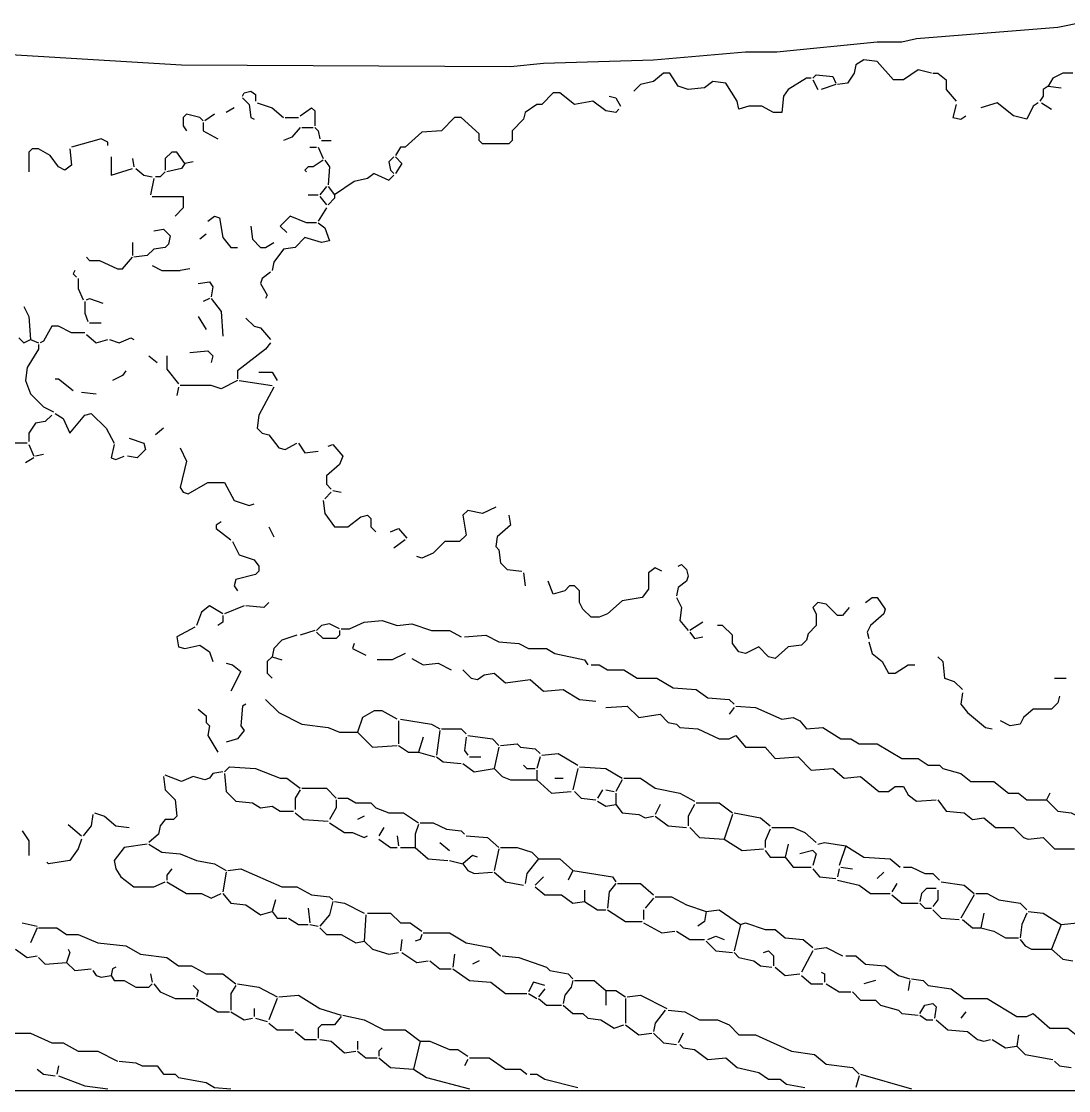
# Model space of a CAD drawing. Header units: millimetres. Extents: x 0 to 150953, y 0 to 85148.
# Drawn here: x 28579 to 47772, y 0 to 19600 of the extents above; entities that cross this region are included whole.
import ezdxf

# ---------------------------------------------------------------- set-up
doc = ezdxf.new("R2010")
doc.units = ezdxf.units.MM
doc.layers.add('ANNOTATION', color=3, linetype='Continuous')
doc.layers.add('LINEWORK', color=7, linetype='Continuous')

msp = doc.modelspace()

# ---------------------------------------------------------------- linework, layer by layer
at = {"layer": 'ANNOTATION'}
msp.add_lwpolyline([(0, 0), (150953, 0), (150953, 85148), (0, 85148)], close=True, dxfattribs=at)
at = {"layer": 'LINEWORK'}
for points in [[(22146, 19765), (23200, 19555), (24466, 19374), (24737, 19374), (24918, 19314), (26605, 19133), (26997, 19133), (27569, 19042), (31516, 18801), (37542, 18771), (38145, 18831), (40164, 18892), (41851, 19042), (42423, 19042), (44261, 19223), (44713, 19223), (44984, 19283), (47576, 19494), (48028, 19585)], [(45256, 18651), (45015, 18711), (44743, 18530), (44563, 18530), (44261, 18862), (44020, 18892), (43870, 18801), (43840, 18651), (43719, 18470), (43538, 18440)], [(43056, 18560), (42966, 18560), (42634, 18349), (42544, 18229), (42514, 17928), (42363, 17928), (42152, 18048), (41911, 18048), (41730, 17988), (41700, 18138), (41489, 18470), (41248, 18500), (41098, 18379), (40796, 18349), (40616, 18410), (40465, 18651), (40344, 18651), (40164, 18500), (39923, 18440), (39802, 18319)], [(43086, 18560), (43147, 18621), (43448, 18590), (43508, 18470)], [(45286, 18651), (45376, 18651), (45527, 18530), (45527, 18349), (45708, 18138)], [(47847, 18651), (47666, 18651), (47485, 18560), (47395, 18410)], [(43086, 18530), (43177, 18349)], [(43508, 18440), (43237, 18349)], [(32631, 18229), (32661, 18289), (32782, 18319), (32872, 18259), (32872, 18138)], [(39531, 17988), (39471, 17928), (39290, 17958), (39049, 18138), (38717, 18078), (38446, 18289), (38326, 18289), (38115, 18078), (38024, 18078), (37813, 17928), (37783, 17807), (37572, 17596), (37572, 17415), (37512, 17355), (37030, 17355), (36970, 17415), (36970, 17536), (36638, 17837), (36518, 17837), (36277, 17596), (35915, 17566), (35614, 17295), (35524, 17295), (35433, 17144)], [(39350, 18229), (39471, 18199), (39561, 18048)], [(47395, 18410), (47305, 18349), (47305, 18229), (47244, 18138)], [(47395, 18410), (47636, 18379)], [(32631, 18199), (32752, 18078)], [(32752, 18078), (32782, 17837), (32842, 17807)], [(32902, 18108), (33173, 18018), (33384, 17837)], [(45708, 18078), (45647, 17837), (45798, 17807), (45888, 17867)], [(47214, 18108), (47124, 18048), (47003, 17807), (46762, 17867), (46461, 18108), (46160, 18018)], [(47274, 18108), (47455, 17988)], [(31908, 17777), (31848, 17837), (31607, 17897), (31546, 17837), (31546, 17686), (31607, 17596)], [(32119, 17897), (31938, 17777)], [(32480, 18018), (32330, 17928)], [(33414, 17837), (33656, 17837)], [(33686, 17867), (33897, 18018), (33957, 17958), (33957, 17686)], [(31908, 17747), (31908, 17596), (32179, 17445)], [(33686, 17656), (33535, 17476), (33384, 17415)], [(33716, 17656), (33927, 17656)], [(33957, 17656), (34017, 17596), (34047, 17445)], [(30160, 17325), (30160, 17385), (30040, 17445), (29498, 17295)], [(29467, 17265), (29498, 16963), (29377, 16873), (29256, 16933), (29106, 17144), (28895, 17265), (28774, 17265), (28714, 17204), (28714, 16843)], [(33866, 17295), (33987, 17295)], [(34017, 17295), (34107, 17084)], [(34077, 17415), (34258, 17415)], [(30221, 17114), (30221, 16783), (30612, 16903)], [(30612, 17084), (30642, 16933)], [(31577, 16993), (31426, 17204), (31335, 17204), (31215, 17084), (31215, 16873)], [(34107, 17054), (33927, 16933), (33836, 16933), (33776, 16873), (33806, 16843)], [(34138, 17054), (34228, 16933), (34198, 16602)], [(35403, 17114), (35313, 17024), (35343, 16873), (35403, 16813)], [(35433, 17114), (35554, 16993), (35433, 16813)], [(30673, 16903), (30823, 16783), (30974, 16752)], [(31577, 16993), (31516, 16903), (31245, 16843)], [(31727, 17024), (31577, 16993)], [(31004, 16722), (30944, 16421)], [(31215, 16843), (31125, 16752), (31034, 16752)], [(35042, 16813), (34921, 16722), (34680, 16662), (34318, 16421)], [(35042, 16813), (35313, 16692), (35403, 16783)], [(34168, 16572), (34047, 16421)], [(34198, 16572), (34318, 16421)], [(30974, 16391), (31546, 16391), (31546, 16180), (31396, 16029)], [(33836, 16421), (34017, 16421)], [(34047, 16391), (34168, 16240)], [(34318, 16421), (34318, 16361), (34198, 16240)], [(34168, 16180), (34017, 15939)], [(31998, 15939), (32119, 16029), (32209, 15999), (32270, 15638), (32420, 15457), (32541, 15457)], [(34017, 15909), (34138, 15818), (34228, 15577), (34077, 15547), (33776, 15638), (33595, 15457), (33384, 15427), (33204, 15186), (33173, 15035)], [(33987, 15909), (33806, 15909), (33505, 16029), (33324, 15849), (33445, 15728)], [(31004, 15758), (31185, 15788), (31305, 15668), (31275, 15517), (31215, 15457), (31004, 15427), (30884, 15306), (30642, 15276)], [(31968, 15698), (31848, 15607)], [(32782, 15849), (32812, 15607), (32963, 15457), (33053, 15457), (33204, 15547)], [(30612, 15547), (30612, 15306)], [(29769, 15276), (29829, 15216), (30010, 15216), (30341, 15065), (30432, 15065), (30612, 15276)], [(30974, 15125), (31155, 15035), (31486, 15035)], [(29558, 15035), (29528, 14975), (29588, 14914)], [(31667, 15065), (31486, 15035)], [(33143, 15005), (32993, 14884), (32963, 14794), (33083, 14583), (33053, 14523)], [(29618, 14884), (29618, 14704), (29708, 14493)], [(31818, 14794), (32028, 14824), (32089, 14734), (32059, 14553)], [(29769, 14493), (29829, 14523), (30070, 14432)], [(32028, 14523), (31908, 14463)], [(32059, 14523), (32239, 14282), (32270, 13830)], [(28624, 14372), (28714, 14191), (28744, 13770)], [(29739, 14463), (29739, 14252), (29799, 14101)], [(31818, 14191), (31968, 13950)], [(32691, 14161), (32842, 14011), (32963, 13980), (33143, 13770)], [(29739, 13890), (29498, 13890), (29256, 14011), (29136, 14011), (28985, 13739), (28925, 13709)], [(29829, 14071), (30040, 14071)], [(28533, 13800), (28624, 13709), (28744, 13770)], [(28744, 13770), (28895, 13709)], [(29769, 13860), (29949, 13709), (30160, 13770)], [(30191, 13770), (30371, 13709), (30582, 13800), (30642, 13770)], [(28895, 13679), (28895, 13589), (28684, 13257), (28654, 13016), (28744, 12775), (28985, 12534), (29166, 12444)], [(31667, 13528), (31998, 13559), (32089, 13468), (32059, 13348)], [(33143, 13709), (33053, 13589), (32541, 13197), (32541, 13046)], [(30914, 13468), (31064, 13348)], [(31245, 13468), (31245, 13227), (31456, 12956)], [(30492, 13197), (30432, 13107), (30251, 13016)], [(32932, 13167), (33173, 13167), (33264, 13016)], [(29196, 13046), (29256, 13046), (29528, 12835)], [(32541, 13016), (32239, 12866), (32059, 12926), (31486, 12926)], [(32571, 13016), (33173, 12926)], [(29678, 12805), (29949, 12775)], [(31456, 12896), (31426, 12745)], [(33204, 12896), (32932, 12384), (32902, 12142), (32993, 12052), (33113, 12022), (33294, 11781), (33414, 11751), (33625, 11871)], [(29136, 12384), (29015, 12263), (28835, 12233), (28714, 12052), (28714, 11901)], [(29196, 12414), (29347, 12323), (29467, 12052)], [(29467, 12052), (29739, 12384), (29859, 12414), (30130, 12142), (30281, 11871)], [(30552, 11962), (30823, 11871), (30853, 11751), (30703, 11600), (30522, 11630)], [(31185, 12142), (31034, 12022)], [(28684, 11871), (28172, 11871), (28112, 11781), (28142, 11450)], [(28714, 11841), (28805, 11630)], [(30281, 11841), (30221, 11600), (30311, 11570), (30462, 11630)], [(31486, 11781), (31607, 11540), (31486, 11058), (31546, 10967), (31637, 10937), (31998, 11148), (32300, 11148), (32480, 10817), (32752, 10726), (32842, 10757)], [(33656, 11871), (33776, 11691), (34017, 11721)], [(34198, 11811), (34288, 11841), (34469, 11630), (34409, 11480), (34168, 11269), (34168, 11118), (34258, 11028)], [(28805, 11600), (28654, 11510)], [(28985, 11660), (28835, 11630)], [(34288, 10998), (34439, 10967)], [(34107, 10817), (34138, 10576), (34318, 10335), (34559, 10335), (34800, 10515), (34921, 10546), (34981, 10485), (34981, 10335), (35072, 10244)], [(34258, 10967), (34138, 10847)], [(37271, 10696), (37030, 10576), (36759, 10636), (36669, 10546), (36729, 10184), (36608, 10064), (36337, 10064), (36126, 9853), (35915, 9762), (35825, 9792)], [(32239, 10425), (32149, 10365), (32149, 10305), (32420, 10094)], [(37512, 10546), (37542, 10365), (37301, 10154), (37271, 9973), (37331, 9913), (37362, 9672), (37482, 9551), (37753, 9521)], [(33113, 10335), (33204, 10154)], [(35343, 10244), (35493, 10305), (35644, 10124)], [(32450, 10064), (32571, 9822), (32842, 9732), (32932, 9612), (32932, 9521), (32872, 9461), (32511, 9371), (32480, 9250), (32541, 9160)], [(35614, 10094), (35403, 9943)], [(40616, 9612), (40676, 9642), (40766, 9551), (40796, 9431), (40766, 9340), (40616, 9220), (40585, 9069)], [(37783, 9491), (37813, 9250)], [(40314, 9521), (40194, 9581), (40073, 9491), (40073, 9190), (39953, 9039), (39591, 8979), (39320, 8738), (39169, 8678), (39019, 8678), (38868, 8828), (38808, 8949), (38808, 9160), (38717, 9250), (38627, 9250), (38537, 9160), (38326, 9099), (38235, 9340)], [(40585, 9039), (40676, 8858), (40646, 8617), (40796, 8436)], [(44050, 8949), (44171, 9039), (44261, 9039), (44412, 8828), (44382, 8738), (44141, 8527), (44081, 8406), (44111, 8286)], [(32270, 8738), (32028, 8888), (31878, 8768), (31787, 8527)], [(32661, 8888), (32300, 8738)], [(33113, 8949), (33023, 8858), (32691, 8888)], [(43749, 8858), (43629, 8708), (43538, 8708), (43327, 8919), (43177, 8949), (43086, 8858), (43147, 8738), (43147, 8527), (42996, 8376), (42966, 8256), (42875, 8165), (42634, 8135), (42393, 7924), (42273, 7954), (42092, 8135), (41851, 8015), (41730, 8045), (41610, 8195), (41610, 8346), (41429, 8527), (41339, 8527)], [(32270, 8708), (32270, 8587), (32179, 8527)], [(31757, 8497), (31426, 8316), (31456, 8135), (31577, 8105), (31848, 8165), (32028, 8045), (32089, 7864)], [(33957, 8436), (33686, 8346)], [(34409, 8467), (34228, 8557), (34077, 8527), (33987, 8436)], [(34409, 8436), (34409, 8346), (34349, 8286), (34107, 8286), (33987, 8406)], [(34439, 8467), (34590, 8467), (34861, 8587), (35192, 8617), (35463, 8527), (35735, 8557), (36096, 8436), (36427, 8436), (36638, 8316)], [(41068, 8587), (40827, 8436)], [(33625, 8346), (33354, 8256), (33204, 8105), (33173, 7954)], [(36699, 8316), (37090, 8346), (37331, 8226)], [(40827, 8406), (40917, 8286), (41068, 8316)], [(34680, 8195), (34650, 8105), (34891, 7985)], [(37331, 8226), (37693, 8195), (37874, 8105), (38205, 8105), (38356, 8015), (38898, 7894), (38958, 7804)], [(44111, 8226), (44171, 8015), (44352, 7864), (44472, 7653), (44593, 7653), (44834, 7804), (44954, 7804)], [(33173, 7954), (33083, 7864), (33083, 7653), (33173, 7563)], [(33173, 7954), (33354, 7894)], [(35614, 8015), (35373, 7894), (35102, 7894)], [(35735, 7924), (35945, 7804), (36217, 7834), (36458, 7713)], [(45376, 7954), (45467, 7864), (45497, 7563), (45677, 7502), (45828, 7352)], [(32330, 7834), (32450, 7804), (32601, 7683), (32420, 7322)], [(36669, 7713), (36819, 7563), (36940, 7533), (37060, 7623), (37241, 7653), (37452, 7472), (37904, 7533), (38145, 7322), (38506, 7352), (38808, 7171), (39109, 7141)], [(39019, 7804), (39169, 7804), (39320, 7713), (39621, 7713), (39862, 7563), (40224, 7563), (40525, 7382), (40947, 7352), (41158, 7201), (41550, 7171), (41640, 7081)], [(47515, 7563), (47726, 7563)], [(45828, 7292), (45798, 7081), (45919, 6930), (46250, 6659), (46370, 6629)], [(32691, 7081), (32631, 7050), (32601, 6689), (32661, 6599)], [(33053, 7171), (33294, 6930), (33716, 6719), (34198, 6659), (34409, 6568), (34740, 6568)], [(47606, 7231), (47576, 7111), (47455, 6990), (47124, 6990), (46943, 6840), (46883, 6719), (46702, 6689), (46521, 6779)], [(31818, 6990), (31968, 6870), (31968, 6749), (32028, 6689), (31998, 6508), (32179, 6207)], [(35463, 6809), (35192, 6960), (35042, 6960), (34831, 6840), (34740, 6568)], [(39290, 7020), (39682, 7050), (39892, 6840), (40284, 6900), (40435, 6749), (40585, 6719), (40646, 6659), (40977, 6629), (41369, 6448), (41550, 6448), (41670, 6508), (41851, 6297), (42213, 6297), (42393, 6086), (42815, 6116), (43056, 5875), (43448, 5906), (43659, 5725), (43960, 5755), (44292, 5484), (44472, 5484), (44593, 5574), (44743, 5574), (44834, 5423), (44984, 5303), (45346, 5333)], [(41640, 7020), (41550, 6900)], [(41670, 7050), (42032, 7020), (42514, 6809), (42725, 6840), (42845, 6779), (42966, 6629), (43267, 6659), (43599, 6448), (43779, 6448), (43930, 6357), (44261, 6357), (44713, 6086), (45015, 6086), (45195, 5966), (45406, 5966), (45467, 5906), (45798, 5815), (45979, 5664), (46401, 5664), (46672, 5454), (46853, 5454), (47003, 5333), (47365, 5333)], [(35493, 6779), (35493, 6357)], [(35524, 6809), (36096, 6719), (36247, 6629)], [(32661, 6599), (32541, 6448), (32330, 6388)], [(34740, 6568), (35011, 6297), (35463, 6327)], [(35945, 6478), (35855, 6207)], [(36247, 6599), (36186, 6147)], [(36277, 6629), (36638, 6629), (36729, 6538)], [(36729, 6478), (36699, 6237), (36759, 6147)], [(36759, 6508), (37211, 6448), (37331, 6327)], [(35493, 6327), (35674, 6207), (35855, 6207)], [(37331, 6297), (37241, 5906)], [(37362, 6327), (37663, 6357), (37723, 6297), (37994, 6267), (38085, 6177)], [(35855, 6207), (36156, 6116)], [(36186, 6116), (36307, 6026), (36638, 5996)], [(36789, 6116), (37000, 6116)], [(38085, 6116), (38024, 5906)], [(38115, 6147), (38416, 6177), (38778, 5966)], [(32300, 5845), (32390, 5936), (32872, 5906), (33324, 5725), (33445, 5725), (33686, 5544)], [(36669, 5996), (36879, 5845), (37241, 5906)], [(37241, 5906), (37392, 5755), (37542, 5695), (38024, 5695)], [(37783, 5966), (37844, 5906), (37994, 5906)], [(38778, 5906), (38687, 5514)], [(38808, 5936), (39290, 5906), (39591, 5725)], [(31185, 5755), (31215, 5514), (31396, 5333), (31426, 5032), (31366, 4971), (31215, 4971), (31125, 4851), (31094, 4700), (30914, 4550)], [(32270, 5845), (32089, 5815), (32028, 5725), (31938, 5695), (31727, 5755), (31516, 5664), (31215, 5785)], [(32300, 5815), (32330, 5484), (32511, 5303), (32812, 5273), (32963, 5182), (33173, 5213), (33324, 5122), (33565, 5122)], [(38024, 5875), (38024, 5695)], [(38024, 5695), (38296, 5454), (38657, 5484)], [(38356, 5725), (38506, 5725)], [(39591, 5695), (39471, 5484)], [(39621, 5725), (39923, 5725), (40194, 5544), (40646, 5454), (40917, 5303)], [(33686, 5514), (33595, 5363), (33595, 5152)], [(33716, 5544), (34168, 5544), (34349, 5363)], [(39230, 5514), (39139, 5363)], [(39290, 5514), (39441, 5484)], [(34349, 5333), (34349, 5182), (34228, 4971)], [(34379, 5363), (34559, 5363), (34710, 5273), (34981, 5273), (35072, 5182), (35313, 5092), (35584, 5092), (35855, 4911)], [(38717, 5484), (38838, 5363), (39109, 5333)], [(39139, 5303), (39290, 5213), (39471, 5243)], [(39471, 5454), (39471, 5243)], [(45376, 5333), (45527, 5122), (45858, 5092), (46009, 4971), (46220, 5002), (46431, 4821), (46762, 4821), (46943, 4640), (47033, 4610), (47305, 4640), (47515, 4429), (47877, 4429)], [(47425, 5454), (47365, 5333)], [(47365, 5333), (47576, 5122), (47817, 5092), (48118, 4941), (48419, 4941)], [(39471, 5243), (39591, 5092), (39892, 5062), (40013, 5002), (40164, 5032)], [(40284, 5243), (40194, 5062)], [(40917, 5243), (40796, 5032), (40796, 4851)], [(40947, 5273), (41369, 5273), (41610, 5092)], [(29889, 5062), (29859, 4851), (29708, 4670)], [(29919, 5092), (30100, 5032), (30311, 4851), (30552, 4821)], [(33595, 5092), (33746, 4971), (34198, 4941)], [(34228, 4911), (34499, 4730), (34650, 4730), (34861, 4640), (34921, 4670)], [(34861, 5032), (34740, 4971)], [(35885, 4911), (36126, 4911), (36367, 4791), (36638, 4761), (36699, 4700)], [(40194, 5032), (40435, 4851), (40766, 4821)], [(41610, 5062), (41459, 4610)], [(41640, 5092), (42122, 5002), (42303, 4851)], [(28594, 4761), (28714, 4580), (28714, 4309)], [(29437, 4881), (29678, 4670)], [(35222, 4821), (35132, 4670)], [(35855, 4881), (35795, 4700), (35795, 4459)], [(40827, 4821), (41007, 4640), (41459, 4610)], [(42303, 4791), (42213, 4580), (42213, 4459)], [(42333, 4821), (42725, 4821), (42936, 4730), (43147, 4550)], [(29678, 4610), (29618, 4429), (29467, 4218), (29076, 4158), (29046, 4188)], [(30884, 4520), (30462, 4459), (30281, 4218), (30311, 4068), (30401, 3917), (30642, 3736), (31004, 3736), (31215, 3827)], [(30914, 4520), (31155, 4369), (31486, 4339), (31787, 4218), (32119, 4158), (32330, 4037)], [(35132, 4610), (35343, 4459), (35463, 4459)], [(35463, 4670), (35493, 4489)], [(36247, 4550), (36427, 4399)], [(36729, 4670), (37120, 4640), (37331, 4459)], [(41459, 4610), (41791, 4399), (42182, 4429)], [(42634, 4520), (42574, 4278)], [(43177, 4520), (43297, 4550), (43689, 4489)], [(35524, 4459), (35795, 4459)], [(35795, 4459), (36036, 4248), (36397, 4218)], [(37331, 4429), (37241, 4037)], [(37362, 4459), (37663, 4459), (37934, 4369), (38055, 4248)], [(42213, 4399), (42303, 4278), (42574, 4278)], [(43086, 4399), (42845, 4339)], [(43086, 4399), (43147, 4339), (43086, 4128)], [(43689, 4489), (43568, 4128)], [(43689, 4489), (44020, 4278), (44502, 4248), (44683, 4098)], [(36427, 4218), (36669, 4158)], [(36940, 4278), (36849, 4309), (36669, 4158)], [(36669, 4158), (36759, 4037), (36879, 3977), (37211, 4007)], [(38055, 4248), (37844, 3977), (37813, 3796)], [(38055, 4248), (38446, 4248), (38687, 4037)], [(42574, 4278), (42725, 4098), (43056, 4098)], [(31335, 4068), (31245, 3947), (31245, 3857)], [(32330, 4007), (32270, 3646)], [(32360, 4037), (32601, 4068), (33354, 3736), (33625, 3736), (33897, 3586), (34228, 3555), (34288, 3495)], [(37241, 4007), (37452, 3827), (37783, 3766)], [(38687, 4037), (38597, 3857)], [(38687, 4037), (39410, 3917), (39471, 3827)], [(43086, 4068), (43207, 3917), (43508, 3887)], [(43568, 4068), (43538, 3917)], [(43599, 4098), (43809, 4068)], [(44382, 4007), (44261, 3887)], [(44743, 4098), (44894, 4098), (45135, 3977), (45286, 3977), (45406, 3857)], [(31245, 3827), (31607, 3616), (31878, 3616), (32059, 3525), (32239, 3616)], [(38145, 3917), (37994, 3766)], [(37994, 3736), (38175, 3586), (38476, 3586), (38687, 3435), (38898, 3465)], [(39471, 3796), (39350, 3646), (39320, 3344)], [(39501, 3796), (39923, 3796), (40164, 3586)], [(43538, 3857), (43930, 3766), (44141, 3616), (44502, 3616)], [(44623, 3796), (44533, 3646)], [(45436, 3827), (45858, 3766), (46039, 3616)], [(32270, 3616), (32420, 3435), (32691, 3405), (32963, 3224), (33173, 3284)], [(38898, 3676), (38898, 3465)], [(40194, 3555), (40495, 3555), (40766, 3405), (41128, 3284)], [(44533, 3586), (44713, 3435), (45015, 3435)], [(45346, 3706), (45165, 3706), (45075, 3616), (45045, 3465)], [(45376, 3676), (45376, 3495), (45286, 3375)], [(46039, 3586), (45798, 3164)], [(46069, 3616), (46280, 3616), (46491, 3495), (46883, 3435), (47003, 3314)], [(33234, 3495), (33173, 3284)], [(33836, 3344), (33866, 3073)], [(34288, 3465), (34228, 3224), (34047, 3013)], [(34318, 3465), (34499, 3435), (34861, 3254)], [(38898, 3465), (39139, 3314), (39290, 3314)], [(40164, 3525), (40013, 3344)], [(45045, 3435), (45135, 3344), (45256, 3344)], [(33173, 3284), (33264, 3164), (33445, 3164)], [(33475, 3164), (33656, 3043), (33836, 3043)], [(34891, 3224), (34861, 2742)], [(34921, 3254), (35343, 3254), (35524, 3073), (35704, 3073), (35915, 2923)], [(39320, 3314), (39651, 3103), (39953, 3103)], [(39983, 3314), (39983, 3134)], [(41128, 3284), (41098, 3103), (40977, 3013)], [(41128, 3284), (41369, 3314), (41761, 3043)], [(45286, 3314), (45436, 3164), (45768, 3134)], [(46220, 3254), (46160, 2983)], [(47003, 3254), (46913, 3043), (46883, 2802)], [(47033, 3284), (47305, 3254), (47636, 3043)], [(28594, 3073), (28865, 3013)], [(28865, 2983), (28744, 2712)], [(28895, 2983), (29226, 2983), (29407, 2862), (29618, 2862), (29980, 2712), (30492, 2651), (30763, 2501), (31245, 2441), (31456, 2290), (31697, 2290), (31968, 2139), (32270, 2139), (32511, 1958)], [(33866, 3043), (34017, 3013)], [(34047, 2983), (34168, 2862), (34439, 2862), (34710, 2712), (34861, 2742)], [(39983, 3073), (40314, 2893), (40555, 2923)], [(41761, 3043), (41640, 2561)], [(41761, 3043), (41851, 3073), (42213, 2953), (42393, 2953), (42574, 2802), (42906, 2772), (43086, 2621)], [(45828, 3134), (46009, 2983), (46160, 2983)], [(46160, 2983), (46401, 2923), (46612, 2802), (46853, 2802)], [(47636, 3043), (47455, 2591)], [(47636, 3043), (47937, 3073), (48299, 2832), (48570, 2862), (48871, 2651), (49263, 2591), (49414, 2471), (49594, 2471), (49775, 2320)], [(35554, 2772), (35524, 2561)], [(35915, 2862), (35885, 2772), (35795, 2742)], [(35945, 2893), (36427, 2893), (36729, 2712), (37181, 2621), (37362, 2471)], [(40585, 2923), (40827, 2772), (41098, 2772)], [(41158, 2772), (41309, 2832), (41459, 2772)], [(46883, 2772), (46973, 2651), (47094, 2591), (47455, 2591)], [(28473, 2591), (28684, 2441), (28865, 2471)], [(29437, 2591), (29467, 2531), (29407, 2350)], [(34861, 2742), (35011, 2591), (35313, 2501), (35493, 2531)], [(41128, 2742), (41309, 2561), (41610, 2531)], [(42182, 2531), (42273, 2561), (42363, 2471), (42363, 2290)], [(43086, 2561), (42875, 2169)], [(43116, 2591), (43327, 2621), (43629, 2471)], [(47455, 2591), (47666, 2410), (47847, 2380)], [(28895, 2441), (29015, 2320), (29407, 2350)], [(35554, 2531), (35825, 2350), (36036, 2380)], [(36066, 2380), (36247, 2230), (36458, 2230)], [(36518, 2501), (36488, 2260)], [(36970, 2380), (36849, 2320)], [(37392, 2471), (37693, 2441), (38205, 2260), (38265, 2200), (38597, 2139), (38687, 2049)], [(41640, 2531), (41730, 2441), (42002, 2380), (42122, 2290), (42333, 2260)], [(43689, 2471), (43870, 2471), (44050, 2320), (44412, 2290), (44653, 2109), (44864, 2049)], [(29407, 2350), (29558, 2200), (29859, 2230)], [(29889, 2200), (29949, 2109), (30040, 2079), (30221, 2109)], [(30311, 2260), (30251, 2230), (30221, 2109)], [(36488, 2230), (36789, 2019), (37181, 1989), (37452, 1778), (37844, 1778)], [(42393, 2260), (42574, 2109), (42845, 2139)], [(43237, 2169), (43297, 2139), (43297, 1989)], [(30221, 2109), (30281, 2019), (30462, 2019), (30673, 1898), (30914, 1898), (30974, 1958)], [(30944, 2139), (30974, 1989)], [(38175, 1928), (37964, 1989), (37874, 1808)], [(38687, 2019), (38657, 1898), (38537, 1748), (38506, 1597)], [(38717, 2019), (39079, 2019), (39290, 1838)], [(42875, 2109), (43056, 1958), (43267, 1958)], [(44231, 2019), (44020, 1958)], [(44864, 2019), (44834, 1838)], [(44894, 2049), (45105, 2019), (45195, 1928), (45617, 1868), (45858, 1687), (46280, 1687), (46822, 1356), (47003, 1356), (47124, 1416), (47425, 1145), (47756, 1145), (47907, 1024), (48028, 994)], [(31004, 1958), (31125, 1808), (31396, 1687), (31757, 1687)], [(31727, 1928), (31818, 1838), (31787, 1717)], [(32511, 1928), (32420, 1778), (32420, 1476)], [(32541, 1958), (32932, 1898), (33264, 1717)], [(37874, 1778), (38024, 1687)], [(38175, 1868), (38055, 1717)], [(39290, 1838), (39471, 1838), (39651, 1717)], [(39290, 1838), (39290, 1567)], [(43327, 1958), (43568, 1808), (43779, 1808)], [(43809, 1808), (43960, 1657), (44231, 1657), (44322, 1567), (44653, 1476), (44713, 1416), (45015, 1386)], [(31787, 1687), (32179, 1446), (32390, 1446)], [(33264, 1687), (33113, 1296)], [(33294, 1717), (33656, 1748), (34047, 1507), (34439, 1386)], [(38055, 1687), (38205, 1567), (38476, 1567)], [(39651, 1687), (39651, 1235)], [(39682, 1717), (39923, 1748), (40405, 1507)], [(45045, 1416), (45135, 1567), (45286, 1597), (45346, 1537), (45316, 1326)], [(32420, 1446), (32661, 1296), (32812, 1326)], [(32842, 1507), (32842, 1356)], [(34469, 1386), (34861, 1296), (35222, 1115), (35614, 1115), (35885, 904)], [(38506, 1567), (38687, 1416), (38868, 1416), (38958, 1326), (39199, 1296), (39441, 1145), (39621, 1205)], [(40375, 1476), (40194, 1235), (40164, 1085)], [(40435, 1476), (40736, 1446), (41007, 1296), (41339, 1296), (41550, 1205), (41730, 1024), (42032, 1024), (42695, 723), (43116, 663), (43327, 482), (43809, 422), (43930, 301)], [(45045, 1386), (45165, 1296), (45286, 1296)], [(45888, 1446), (45798, 1326)], [(32872, 1326), (33083, 1265)], [(33113, 1235), (33264, 1115), (33565, 1115)], [(34439, 1356), (34318, 1205), (34077, 1205), (34017, 1145), (34017, 964)], [(39651, 1205), (39892, 1024), (40134, 1055)], [(45346, 1296), (45557, 1115), (45919, 1085), (46099, 934), (46220, 904), (46340, 934)], [(28292, 1055), (28744, 1055), (29136, 874), (29347, 874), (29618, 723), (29980, 723), (30341, 542)], [(33595, 1085), (33776, 934), (33987, 934)], [(40164, 1055), (40344, 874), (40585, 844)], [(40706, 1055), (40616, 874)], [(46853, 1024), (46822, 814)], [(34047, 934), (34258, 904), (34499, 693), (34710, 723)], [(34740, 904), (34740, 753)], [(35885, 904), (35765, 392)], [(35885, 904), (36066, 904), (36427, 753), (36578, 753), (36759, 633)], [(40646, 844), (40706, 783), (40917, 753), (41158, 572), (41489, 603), (41700, 422), (42092, 331), (42273, 211), (42484, 211), (42604, 121), (42936, 60)], [(46370, 934), (46612, 783), (46822, 814)], [(46822, 814), (46973, 663), (47485, 572)], [(34740, 723), (34891, 603), (35102, 603)], [(35192, 783), (35132, 723), (35132, 633)], [(35132, 603), (35343, 422), (35765, 392)], [(36789, 603), (37151, 603), (37452, 392), (37723, 392), (37844, 301)], [(29256, 452), (29226, 301)], [(30371, 542), (30673, 512), (30793, 452), (31064, 452), (31185, 301), (31396, 301), (31456, 241), (31968, 151), (32119, 60), (32420, 30)], [(36759, 572), (36699, 452)], [(47515, 542), (47606, 452), (47817, 422)], [(28865, 392), (28985, 301), (29196, 271)], [(29256, 271), (29739, 90), (30160, 30)], [(35765, 392), (36006, 241), (36789, 30)], [(37904, 301), (38024, 301), (38175, 211), (38778, 60)], [(43930, 271), (43870, 60)], [(43960, 301), (44894, 30)]]:
    msp.add_lwpolyline(points, dxfattribs=at)

doc.saveas('drawing.dxf')
